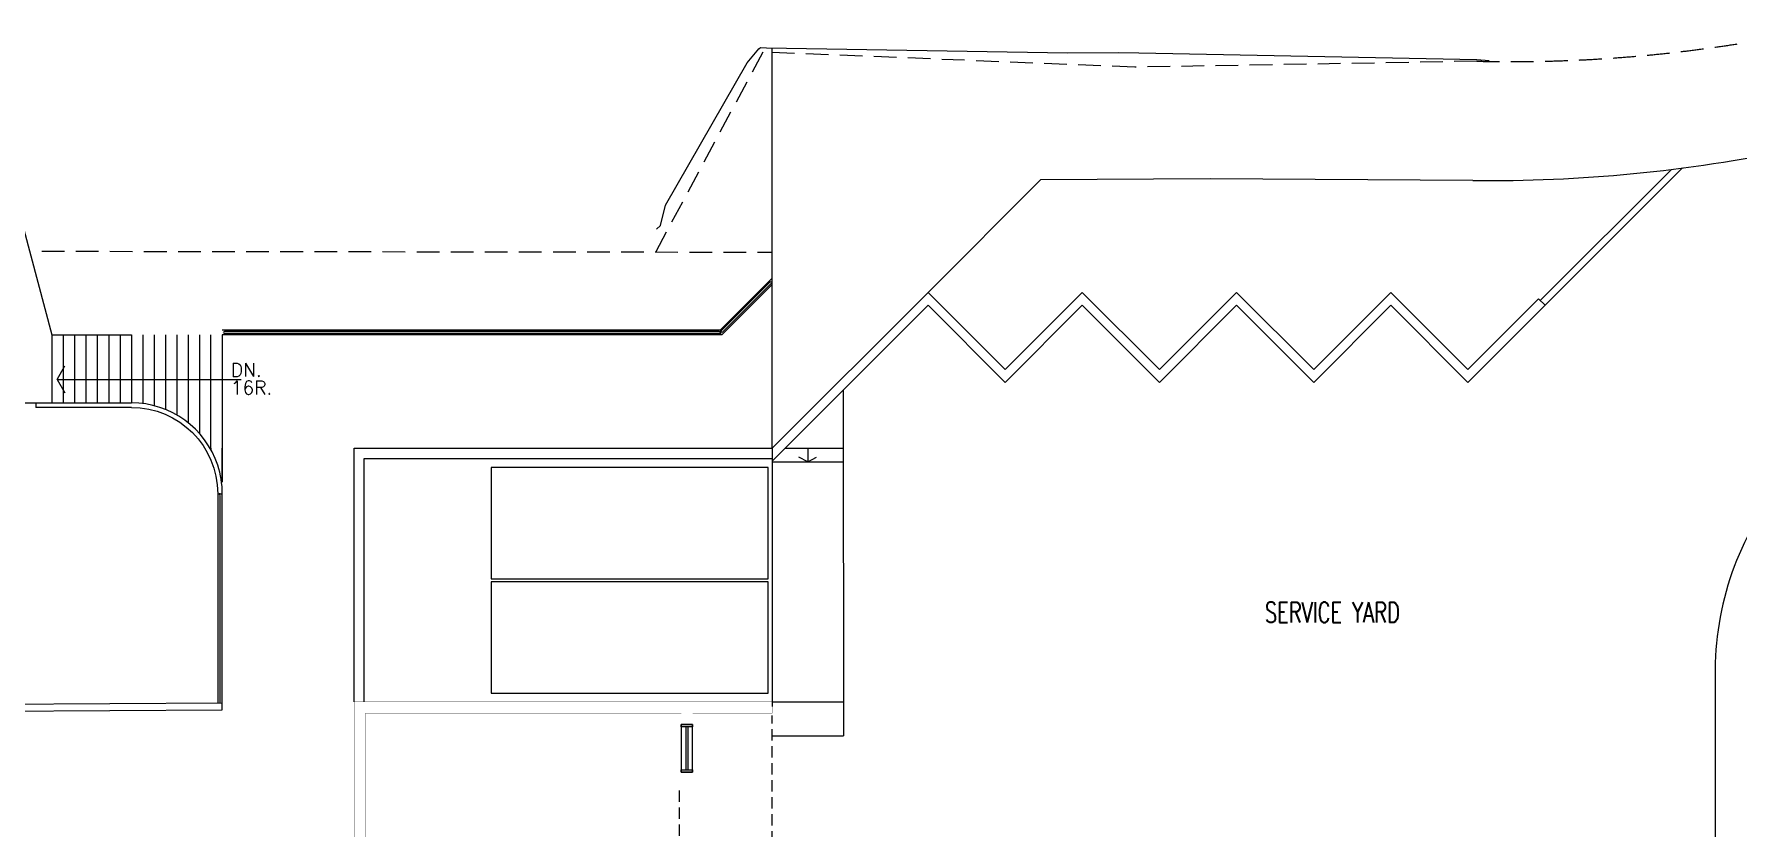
# Model space of a CAD drawing. Extents: x -163000 to 184253, y -124935 to 90032.
# Drawn here: x 40258 to 77750, y 71123 to 88603 of the extents above; entities that cross this region are included whole.
import ezdxf

# ---------------------------------------------------------------- set-up
doc = ezdxf.new("R2010")
doc.units = 0
doc.header["$LTSCALE"] = 1000
doc.header["$MEASUREMENT"] = 0
doc.linetypes.add('s3118a$0$DASHED', pattern=[0.75, 0.5, -0.25])
doc.linetypes.add('s3118a$0$HIDDEN', pattern=[0.375, 0.25, -0.125])
doc.layers.get('0').update_dxf_attribs({"linetype": 'CONTINUOUS'})
for name, color, linetype in [('s3118a$0$117-0', 1, 'CONTINUOUS'), ('s3118a$0$20', 7, 'CONTINUOUS'), ('s3118a$0$23', 7, 'CONTINUOUS'), ('s3118a$0$25', 7, 'CONTINUOUS'), ('s3118a$0$30', 7, 'CONTINUOUS'), ('s3118a$0$3d-pl', 4, 'CONTINUOUS'), ('s3118a$0$3d-rail', 1, 'CONTINUOUS'), ('s3118a$0$3d-rail2', 6, 'CONTINUOUS'), ('s3118a$0$3d-str', 254, 'CONTINUOUS'), ('s3118a$0$3d-str2', 254, 'CONTINUOUS'), ('s3118a$0$42', 7, 'CONTINUOUS'), ('s3118a$0$EX-SOL', 5, 'CONTINUOUS'), ('s3118a$0$KX', 4, 'CONTINUOUS'), ('s3118a$0$new-arr', 9, 'CONTINUOUS'), ('s3118a$0$PATH', 11, 'CONTINUOUS'), ('s3118a$0$ST', 3, 'CONTINUOUS'), ('s3118a$0$TXT', 7, 'CONTINUOUS')]:
    doc.layers.add(name, color=color, linetype=linetype)
doc.styles.add('s3118a$0$STANDARD', font='romans.shx', dxfattribs={"width": 0.75})

msp = doc.modelspace()

# ---------------------------------------------------------------- linework, layer by layer
for p, q in [((56500, 79483, 117915), (59929, 82913, 117915)), ((61627, 81216, 117915), (59929, 82913, 117915)), ((61627, 81216, 117915), (63324, 82913, 117915)), ((65021, 81216, 117915), (63324, 82913, 117915)), ((65021, 81216, 117915), (66718, 82913, 117915)), ((68415, 81216, 117915), (66718, 82913, 117915)), ((68415, 81216, 117915), (70112, 82913, 117915)), ((71809, 81216, 117915), (70112, 82913, 117915)), ((56500, 79201, 117915), (59929, 82630, 117915)), ((61627, 80933, 117915), (59929, 82630, 117915)), ((61627, 80933, 117915), (63324, 82630, 117915)), ((65021, 80933, 117915), (63324, 82630, 117915)), ((65021, 80933, 117915), (66718, 82630, 117915)), ((68415, 80933, 117915), (66718, 82630, 117915)), ((68415, 80933, 117915), (70112, 82630, 117915)), ((71809, 80933, 117915), (70112, 82630, 117915)), ((71809, 81216, 117915), (73364, 82771, 117915)), ((71809, 80933, 117915), (73506, 82630, 117915)), ((73364, 82771, 117915), (73506, 82630, 117915)), ((56500, 79483, 117915), (56500, 79258)), ((56500, 79483, 117915), (56500, 79183, 117915))]:
    msp.add_line(p, q)
at = {"layer": 's3118a$0$117-0', "color": 9}
msp.add_line((56500, 79483, 117915), (56500, 88296, 117915), dxfattribs=at)
msp.add_lwpolyline([(53954, 84306), (54041, 84385), (54152, 84834), (55947, 87969), (56207, 88279), (56246, 88309), (56376, 88302), (63001, 88192), (64117, 88194), (64571, 88193), (64944, 88184), (72004, 88043), (72277, 88022)], dxfattribs=at)
at = {"layer": 's3118a$0$20', "color": 14, "linetype": 'Continuous'}
for p, q in [((47300, 73900), (47300, 79483)), ((47300, 79483), (56500, 79483)), ((47525, 73900), (47525, 79258)), ((47525, 79258), (56500, 79258))]:
    msp.add_line(p, q, dxfattribs=at)
at = {"layer": 's3118a$0$20', "color": 14, "linetype": 'Continuous', "const_width": 5}
msp.add_lwpolyline([(50325, 60050), (47300, 60050), (47300, 73900), (56500, 73900), (56500, 73650), (54750, 73650), (54750, 73400), (54500, 73400), (54500, 73650), (47550, 73650), (47550, 67800), (54500, 67800), (54500, 69450), (54750, 69450), (54750, 60050), (51675, 60050), (51675, 60300), (54500, 60300), (54500, 67550), (47550, 67550), (47550, 60300), (50325, 60300), (50325, 60050)], dxfattribs=at)
msp.add_lwpolyline([(54500, 71950), (54750, 71950), (54750, 72350), (54500, 72350)], close=True, dxfattribs=at)
at = {"layer": 's3118a$0$23', "color": 14, "linetype": 'Continuous'}
for p, q in [((21750, 73750), (44400, 73874)), ((44400, 73724), (44400, 73874)), ((21900, 73600), (44400, 73724))]:
    msp.add_line(p, q, dxfattribs=at)
at = {"layer": 's3118a$0$25', "color": 10, "linetype": 's3118a$0$HIDDEN'}
msp.add_line((56500, 67800), (56500, 73600), dxfattribs=at)
at = {"layer": 's3118a$0$30', "color": 14, "linetype": 'Continuous'}
for points in [[(54750, 73400), (54500, 73400), (54500, 72350), (54750, 72350)], [(54500, 73400), (54750, 73400), (54750, 73350), (54500, 73350)], [(54650, 73350), (54600, 73350), (54600, 72400), (54650, 72400)], [(54500, 72400), (54750, 72400), (54750, 72350), (54500, 72350)]]:
    msp.add_lwpolyline(points, close=True, dxfattribs=at)
at = {"layer": 's3118a$0$3d-pl', "color": 1}
msp.add_line((44300, 78483, 117300), (44400, 78483, 117300), dxfattribs=at)
at = {"layer": 's3118a$0$3d-rail'}
for p, q in [((55384, 82073, 117915), (56450, 83138, 117915)), ((55412, 82045, 117915), (56478, 83110, 117915)), ((55334, 82053), (44450, 82053, -25)), ((55334, 82013), (44450, 82013, -25)), ((44347, 78462, 118223), (44344, 78494, 118221)), ((44350, 78433, 118225), (44347, 78462, 118223))]:
    msp.add_line(p, q, dxfattribs=at)
at = {"layer": 's3118a$0$3d-rail', "extrusion": (-1, 4.66966e-16, 2.22045e-16)}
msp.add_line((44400, 82033, 117300), (44400, 82033, 118225), dxfattribs=at)
at = {"layer": 's3118a$0$3d-rail'}
for centre, start, end in [((56464, 83124, 117915), 315, 135), ((44450, 82033, -25), 90, 270), ((55334, 82033), 270, 90), ((55398, 82059, 117915), 135, 315)]:
    msp.add_arc(centre, 20, start, end, dxfattribs=at)
at = {"layer": 's3118a$0$3d-rail2'}
msp.add_line((44300, 78483, 116730), (44400, 78483, 116800), dxfattribs=at)
at = {"layer": 's3118a$0$3d-str'}
for p, q in [((40030, 84303, 114350), (40650, 81983, 114350)), ((40650, 81983, 114525), (40900, 81983, 114525)), ((40900, 81983, 114700), (41150, 81983, 114700)), ((40900, 81983, 114700), (40900, 80483, 114700)), ((41150, 81983, 114875), (41400, 81983, 114875)), ((41150, 81983, 114700), (41150, 80483, 114700)), ((41400, 81983, 115050), (41650, 81983, 115050)), ((41650, 81983, 115225), (41650, 80483, 115225)), ((41650, 81983, 115225), (41900, 81983, 115225)), ((41900, 81983, 115225), (41900, 80483, 115225)), ((41900, 81983, 115400), (42150, 81983, 115400)), ((42150, 81983, 115575), (42150, 80483, 115575)), ((42150, 81983, 115575), (42400, 81983, 115575)), ((39097, 80483, 114350), (40650, 80483, 114350)), ((40650, 80483, 114525), (40900, 80483, 114525)), ((40900, 80483, 114700), (41150, 80483, 114700)), ((41150, 80483, 114875), (41400, 80483, 114875)), ((41400, 80483, 115050), (41650, 80483, 115050)), ((41650, 80483, 115225), (41900, 80483, 115225)), ((41900, 80483, 115400), (42150, 80483, 115400)), ((42150, 80483, 115575), (42400, 80483, 115575))]:
    msp.add_line(p, q, dxfattribs=at)
at = {"layer": 's3118a$0$3d-str', "extrusion": (1, -5.09556e-15, 0)}
for p, q in [((40650, 81983, 114200), (40650, 81983, 114350)), ((40650, 80483, 114200), (40650, 80483, 114350))]:
    msp.add_line(p, q, dxfattribs=at)
at = {"layer": 's3118a$0$3d-str', "extrusion": (-1, 2.44921e-16, -2.23876e-14)}
for p, q in [((40650, 81983, 114200), (40650, 81983, 114525)), ((40650, 80483, 114200), (40650, 80483, 114525))]:
    msp.add_line(p, q, dxfattribs=at)
at = {"layer": 's3118a$0$3d-str', "extrusion": (-1, 2.44921e-16, 0)}
for p, q in [((40650, 81983, 114525), (40650, 80483, 114525)), ((40650, 81983, 114350), (40650, 80483, 114350)), ((40900, 81983, 114525), (40900, 81983, 114700)), ((41150, 81983, 114700), (41150, 81983, 114875)), ((41400, 81983, 115050), (41400, 80483, 115050)), ((41400, 81983, 114875), (41400, 80483, 114875)), ((41400, 81983, 114875), (41400, 81983, 115050)), ((41650, 81983, 115050), (41650, 81983, 115225)), ((41900, 81983, 115225), (41900, 81983, 115400)), ((42150, 81983, 115400), (42150, 81983, 115575)), ((42400, 81983, 115750), (42400, 80483, 115750)), ((42400, 81983, 115575), (42400, 81983, 115750)), ((42650, 81983, 115925), (42650, 80468, 115925)), ((42650, 81983, 115750), (42650, 81983, 115925)), ((42900, 81983, 116100), (42900, 80420, 116100)), ((42900, 81983, 115925), (42900, 81983, 116100)), ((43150, 81983, 116275), (43150, 80337, 116275)), ((43150, 81983, 116100), (43150, 81983, 116275)), ((43400, 81983, 116450), (43400, 80215, 116450)), ((43400, 81983, 116275), (43400, 80215, 116275)), ((43400, 81983, 116275), (43400, 81983, 116450)), ((43650, 81983, 116625), (43650, 80045, 116625)), ((43650, 81983, 116450), (43650, 81983, 116625)), ((43900, 81983, 116800), (43900, 79806, 116800)), ((43900, 81983, 116625), (43900, 81983, 116800)), ((44150, 79452, 116975), (44150, 81983, 116975)), ((44150, 81983, 116800), (44150, 81983, 116975)), ((44400, 81983, 116975), (44400, 81983, 117150)), ((40900, 80483, 114525), (40900, 80483, 114700)), ((41150, 80483, 114700), (41150, 80483, 114875)), ((41400, 80483, 114875), (41400, 80483, 115050)), ((41650, 80483, 115050), (41650, 80483, 115225)), ((41900, 80483, 115225), (41900, 80483, 115400)), ((42150, 80483, 115400), (42150, 80483, 115575)), ((42400, 80483, 115750), (42400, 80483, 115575)), ((42650, 80468, 115750), (42650, 80468, 115925)), ((42900, 80420, 115925), (42900, 80420, 116100)), ((43150, 80337, 116100), (43150, 80337, 116275)), ((43400, 80215, 116275), (43400, 80215, 116450)), ((43650, 80215, 116450), (43650, 80215, 116625)), ((43900, 79806, 116625), (43900, 79806, 116800)), ((44150, 79483, 116800), (44150, 79452, 116800)), ((44400, 79483, 116975), (44400, 78733, 116975)), ((44150, 79452, 116800), (44150, 79452, 116975))]:
    msp.add_line(p, q, dxfattribs=at)
at = {"layer": 's3118a$0$3d-str', "extrusion": (1, -2.44921e-16, 0)}
for p, q in [((44400, 81983, 116975), (44400, 78733, 116975)), ((44400, 78733, 116800), (44400, 79483, 116800)), ((44400, 79483, 116975), (44400, 79483, 116800)), ((44400, 78733, 116800), (44400, 78733, 116975))]:
    msp.add_line(p, q, dxfattribs=at)
at = {"layer": 's3118a$0$3d-str2'}
for p, q in [((55363, 82094, 117915), (56500, 83231, 117915)), ((55394, 81983, 117915), (56500, 83090, 117915)), ((55363, 82083, 226714), (44400, 82083, 116975)), ((55394, 81983, 227030), (44400, 81983, 116975)), ((55363, 82094, 83512), (55363, 81983, 117000)), ((42400, 80383, 115970), (42400, 80383, 115462)), ((42400, 80383, 115462), (42400, 80383, 115370)), ((44300, 78483, 117300), (44300, 73874, 117300)), ((44300, 78483, 117300), (44300, 78483, 116770)), ((44300, 78483, 116770), (44300, 78483, 115370)), ((44400, 73874, 117300), (44400, 78483, 117300))]:
    msp.add_line(p, q, dxfattribs=at)
at = {"layer": 's3118a$0$3d-str2', "extrusion": (-0.573462, 2.50818e-16, 0.819232)}
for p, q in [((40300, 80483, 114500), (42400, 80483, 115970)), ((40300, 80483, 114500), (40300, 80383, 114500)), ((42400, 80383, 115970), (40300, 80383, 114500))]:
    msp.add_line(p, q, dxfattribs=at)
at = {"layer": 's3118a$0$3d-str2', "extrusion": (3.67382e-16, 1, 2.22045e-16)}
msp.add_line((44400, 80483, 117150), (44400, 80483, 117300), dxfattribs=at)
at = {"layer": 's3118a$0$3d-str2', "extrusion": (-1, 2.44921e-16, 0)}
msp.add_line((44300, 78483, 117300), (44300, 78483, 116770), dxfattribs=at)
at = {"layer": 's3118a$0$3d-str2', "extrusion": (1, -2.44921e-16, 0)}
msp.add_line((44400, 78483, 117300), (44400, 78483, 116770), dxfattribs=at)
at = {"layer": 's3118a$0$3d-str2'}
msp.add_arc((42400, 78483, 117300), 2000, 0, 18.1949, dxfattribs=at)
at = {"layer": 's3118a$0$3d-str2', "extrusion": (-0.573462, 2.50818e-16, 0.819232)}
msp.add_ellipse((42400, 78483, 115970), major_axis=(2000, 0, 1400), ratio=0.819232, start_param=0.31756, end_param=1.570796, dxfattribs=at)
at = {"layer": 's3118a$0$3d-str2', "extrusion": (0.573462, -2.50818e-16, -0.819232)}
msp.add_ellipse((42400, 78483, 115970), major_axis=(1900, 0, 1330), ratio=0.819232, start_param=-1.570796, end_param=0, dxfattribs=at)
at = {"layer": 's3118a$0$42', "color": 2, "linetype": 's3118a$0$HIDDEN'}
msp.add_line((54450, 71950), (54450, 69450), dxfattribs=at)
at = {"layer": 's3118a$0$EX-SOL', "linetype": 'Continuous'}
for points in [[(50315, 76611), (56415, 76611), (56415, 79061), (50315, 79061)], [(50315, 74091), (56415, 74091), (56415, 76541), (50315, 76541)]]:
    msp.add_lwpolyline(points, close=True, dxfattribs=at)
at = {"layer": 's3118a$0$KX', "color": 9, "linetype": 'Continuous'}
for p, q in [((73400, 82736, 117915), (76287, 85623, 117915)), ((73506, 82630, 117915), (76530, 85654, 117915)), ((59929, 82913, 117915), (62407, 85391, 117915)), ((66139, 85417, 221185), (62407, 85391, 221185)), ((71919, 85381, 222013), (66139, 85417, 222013)), ((58063, 80764, 222183), (58067, 73150, 222183)), ((56783, 79483), (58064, 79483)), ((57282, 79483), (57282, 79183)), ((56500, 79183), (56500, 73800)), ((56500, 79183), (58064, 79183)), ((57282, 79183), (57086, 79286)), ((57282, 79183), (57478, 79286)), ((77250, 74466), (77250, 68123)), ((56500, 73900), (58067, 73900)), ((56500, 73150), (58067, 73150))]:
    msp.add_line(p, q, dxfattribs=at)
for centre, radius, start, end in [((72301, 117981, 104975), 32603, 269.3277, 281.7746), ((83764, 74578), 6515, 140.2169, 180.984)]:
    msp.add_arc(centre, radius, start, end, dxfattribs=at)
at = {"layer": 's3118a$0$new-arr', "color": 2}
for q in [(40937, 81296, 234000), (40937, 80702, 234000)]:
    msp.add_line((40765, 80999, 234000), q, dxfattribs=at)
at = {"layer": 's3118a$0$new-arr'}
for p, q in [((40765, 80999, 234000), (44815, 80999, 234000)), ((44350, 73874, 117725), (44350, 78433, 117725))]:
    msp.add_line(p, q, dxfattribs=at)
at = {"layer": 's3118a$0$ST', "color": 9, "linetype": 's3118a$0$DASHED'}
for p, q in [((56294, 88206, 117057), (53937, 83806, 117057)), ((64482, 87873, 117172), (56294, 88206, 117172)), ((72005, 88005, 117021), (64482, 87873, 117021)), ((40427, 83821, 104975), (56500, 83801, 104975))]:
    msp.add_line(p, q, dxfattribs=at)
msp.add_arc((72756, 119930), 31934, 268.6532, 281.1919, dxfattribs=at)

# ---------------------------------------------------------------- texts
at = {"layer": 's3118a$0$PATH', "color": 2, "style": 's3118a$0$STANDARD'}
for s, p in [('DN.', (44586, 81059, 113244)), ('16R.', (44587, 80666, 113244))]:
    msp.add_text(s, height=300, rotation=0.0455, dxfattribs=at).set_placement(p)
at = {"layer": 's3118a$0$TXT', "style": 's3118a$0$STANDARD', "width": 0.7}
msp.add_text('SERVICE YARD', height=450, dxfattribs=at).set_placement((67340, 75645))

doc.saveas('drawing.dxf')
